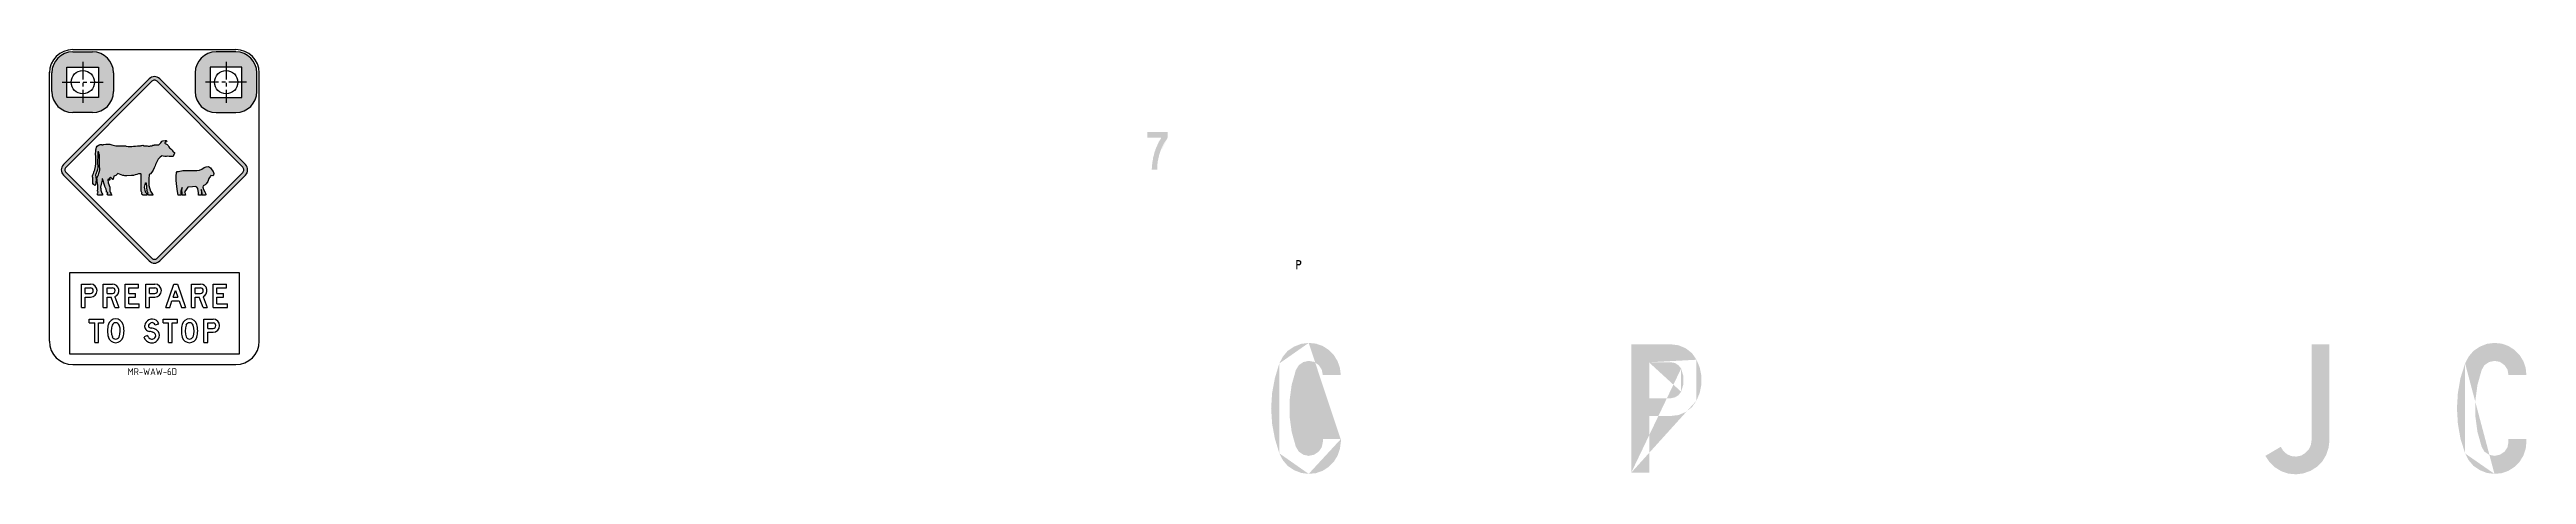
# Model space of a CAD drawing. Extents: x -300 to 1038, y -1303 to 270.
# Drawn here: x -300 to 763, y 88 to 270 of the extents above; entities that cross this region are included whole.
import ezdxf

# ---------------------------------------------------------------- set-up
doc = ezdxf.new("R2010")
doc.units = 0
doc.header["$LTSCALE"] = 6
doc.header["$MEASUREMENT"] = 0
doc.linetypes.add('CENTER', pattern=[2, 1.25, -0.25, 0.25, -0.25])
doc.linetypes.add('CENTERX2', pattern=[101.6, 63.5, -12.7, 12.7, -12.7])
for name, color, linetype in [('CENT25', 1, 'CENTER'), ('GREEN', 84, 'CONTINUOUS'), ('L25', 1, 'CONTINUOUS'), ('L35', 3, 'CONTINUOUS'), ('T25', 1, 'CONTINUOUS'), ('TBLK25', 1, 'CONTINUOUS')]:
    doc.layers.add(name, color=color, linetype=linetype)
doc.styles.add('ISO', font='iso.shx')

msp = doc.modelspace()

# ---------------------------------------------------------------- hatches: boundary and pattern name
at = {"layer": 'GREEN'}
h = msp.add_hatch(color=256, dxfattribs=at)
h.paths.add_polyline_path([(254.5, 101.9), (254.4, 101.9)], flags=16)
edge = h.paths.add_edge_path()
edge.add_line((246.8, 103.1), (254.5, 103.1))
edge.add_line((254.5, 103.1), (254.5, 101.9))
edge.add_line((254.1, 98.9), (254.5, 101.9))
edge.add_line((254.1, 98.9), (253.1, 96))
edge.add_line((253.1, 96), (251.5, 93.4))
edge.add_line((251.5, 93.4), (249.3, 91.2))
edge.add_line((249.3, 91.2), (246.7, 89.5))
edge.add_line((246.7, 89.5), (243.8, 88.5))
edge.add_line((243.8, 88.5), (240.7, 88.2))
edge.add_line((240.7, 88.2), (237.5, 88.6))
edge.add_line((237.5, 88.6), (234.4, 89.8))
edge.add_line((234.4, 89.8), (231.7, 91.6))
edge.add_line((231.7, 91.6), (229.6, 94.1))
edge.add_line((229.6, 94.1), (228.1, 97))
edge.add_line((228.1, 97), (226.2, 103.3))
edge.add_line((226.2, 103.3), (225, 109.7))
edge.add_line((225, 109.7), (224.6, 116.3))
edge.add_line((224.6, 116.3), (225, 122.8))
edge.add_line((225, 122.8), (226.2, 129.2))
edge.add_line((226.2, 129.2), (228.1, 135.5))
edge.add_line((228.1, 135.5), (229.6, 138.4))
edge.add_line((229.6, 138.4), (231.7, 140.9))
edge.add_line((231.7, 140.9), (234.4, 142.7))
edge.add_line((234.4, 142.7), (237.5, 143.9))
edge.add_line((237.5, 143.9), (240.7, 144.3))
edge.add_line((240.7, 144.3), (243.8, 144))
edge.add_line((243.8, 144), (246.7, 143))
edge.add_line((246.7, 143), (249.3, 141.3))
edge.add_line((249.3, 141.3), (251.5, 139.1))
edge.add_line((251.5, 139.1), (253.1, 136.5))
edge.add_line((253.1, 136.5), (254.1, 133.6))
edge.add_line((254.1, 133.6), (254.5, 130.5))
edge.add_line((254.5, 130.5), (246.8, 130.5))
edge.add_line((246.8, 130.5), (246.3, 132.9))
edge.add_line((246.3, 132.9), (245, 134.8))
edge.add_line((245, 134.8), (243, 136.2))
edge.add_line((243, 136.2), (240.7, 136.6))
edge.add_line((240.7, 136.6), (238.4, 136.1))
edge.add_line((238.4, 136.1), (236.5, 134.8))
edge.add_line((236.5, 134.8), (235.2, 132.7))
edge.add_line((235.2, 132.7), (233.4, 126.3))
edge.add_line((233.4, 126.3), (232.5, 119.6))
edge.add_line((232.5, 119.6), (232.5, 112.9))
edge.add_line((232.5, 112.9), (233.4, 106.2))
edge.add_line((233.4, 106.2), (235.2, 99.8))
edge.add_line((235.2, 99.8), (236.5, 97.7))
edge.add_line((236.5, 97.7), (238.4, 96.4))
edge.add_line((238.4, 96.4), (240.7, 95.9))
edge.add_line((240.7, 95.9), (243, 96.4))
edge.add_line((243, 96.4), (245, 97.7))
edge.add_line((245, 97.7), (246.3, 99.6))
edge.add_line((246.3, 99.6), (246.8, 101.9))
edge.add_line((246.8, 101.9), (246.8, 103.1))
edge = h.paths.add_edge_path(flags=16)
edge.add_line((254.5, 103.1), (254.4, 103.1))
edge.add_line((240.7, 144.3), (240.7, 144.3))
edge.add_line((228.1, 135.5), (228.1, 135.5))
edge.add_line((228.1, 97), (228.1, 97))
edge.add_line((240.7, 88.2), (240.7, 88.2))
h = msp.add_hatch(color=256, dxfattribs=at)
h.paths.add_polyline_path([(396.1, 136), (396.1, 136)], flags=16)
edge = h.paths.add_edge_path(flags=17)
edge.add_line((386.8, 120.6), (386.8, 136))
edge.add_line((386.8, 136), (396.1, 136))
edge.add_line((397.9, 135.7), (396.1, 136))
edge.add_line((397.9, 135.7), (399.4, 134.7))
edge.add_line((399.4, 134.7), (400.5, 133.3))
edge.add_line((400.5, 133.3), (401.5, 130))
edge.add_line((401.5, 130), (401.5, 126.6))
edge.add_line((401.5, 126.6), (400.5, 123.4))
edge.add_line((400.5, 123.4), (399.4, 121.9))
edge.add_line((399.4, 121.9), (397.9, 121))
edge.add_line((397.9, 121), (396.1, 120.6))
edge.add_line((396.1, 120.6), (386.8, 120.6))
h.paths.add_polyline_path([(396.1, 143.7), (396.1, 143.7)], flags=16)
edge = h.paths.add_edge_path()
edge.add_line((386.8, 88.7), (379.1, 88.7))
edge.add_line((379.1, 88.7), (379.1, 143.7))
edge.add_line((379.1, 143.7), (396.1, 143.7))
edge.add_line((399.4, 143.3), (396.1, 143.7))
edge.add_line((399.4, 143.3), (402.5, 142))
edge.add_line((402.5, 142), (405.2, 139.9))
edge.add_line((405.2, 139.9), (407.1, 137.1))
edge.add_line((407.1, 137.1), (408.5, 133.8))
edge.add_line((408.5, 133.8), (409.2, 130.2))
edge.add_line((409.2, 130.2), (409.2, 126.5))
edge.add_line((409.2, 126.5), (408.5, 122.9))
edge.add_line((408.5, 122.9), (407.1, 119.6))
edge.add_line((407.1, 119.6), (405.2, 116.8))
edge.add_line((405.2, 116.8), (402.5, 114.7))
edge.add_line((402.5, 114.7), (399.4, 113.4))
edge.add_line((399.4, 113.4), (396.1, 113))
edge.add_line((396.1, 113), (386.8, 113))
edge.add_line((386.8, 113), (386.8, 88.7))
edge = h.paths.add_edge_path()
edge.add_line((386.8, 136), (386.7, 136))
edge.add_line((400.5, 123.4), (400.5, 123.4))
edge.add_line((400.5, 133.3), (400.5, 133.3))
edge.add_line((379.1, 88.7), (379.1, 88.7))
edge.add_line((407.1, 119.6), (407.1, 119.6))
edge.add_line((407.1, 137.1), (407.1, 137.1))
h = msp.add_hatch(color=256, dxfattribs=at)
h.paths.add_polyline_path([(396.1, 136), (396.1, 136)], flags=16)
edge = h.paths.add_edge_path(flags=17)
edge.add_line((386.8, 120.6), (386.8, 136))
edge.add_line((386.8, 136), (396.1, 136))
edge.add_line((397.9, 135.7), (396.1, 136))
edge.add_line((397.9, 135.7), (399.4, 134.7))
edge.add_line((399.4, 134.7), (400.5, 133.3))
edge.add_line((400.5, 133.3), (401.5, 130))
edge.add_line((401.5, 130), (401.5, 126.6))
edge.add_line((401.5, 126.6), (400.5, 123.4))
edge.add_line((400.5, 123.4), (399.4, 121.9))
edge.add_line((399.4, 121.9), (397.9, 121))
edge.add_line((397.9, 121), (396.1, 120.6))
edge.add_line((396.1, 120.6), (386.8, 120.6))
h.paths.add_polyline_path([(396.1, 143.7), (396.1, 143.7)], flags=16)
edge = h.paths.add_edge_path()
edge.add_line((386.8, 88.7), (379.1, 88.7))
edge.add_line((379.1, 88.7), (379.1, 143.7))
edge.add_line((379.1, 143.7), (396.1, 143.7))
edge.add_line((399.4, 143.3), (396.1, 143.7))
edge.add_line((399.4, 143.3), (402.5, 142))
edge.add_line((402.5, 142), (405.2, 139.9))
edge.add_line((405.2, 139.9), (407.1, 137.1))
edge.add_line((407.1, 137.1), (408.5, 133.8))
edge.add_line((408.5, 133.8), (409.2, 130.2))
edge.add_line((409.2, 130.2), (409.2, 126.5))
edge.add_line((409.2, 126.5), (408.5, 122.9))
edge.add_line((408.5, 122.9), (407.1, 119.6))
edge.add_line((407.1, 119.6), (405.2, 116.8))
edge.add_line((405.2, 116.8), (402.5, 114.7))
edge.add_line((402.5, 114.7), (399.4, 113.4))
edge.add_line((399.4, 113.4), (396.1, 113))
edge.add_line((396.1, 113), (386.8, 113))
edge.add_line((386.8, 113), (386.8, 88.7))
edge = h.paths.add_edge_path()
edge.add_line((386.8, 136), (386.7, 136))
edge.add_line((400.5, 123.4), (400.5, 123.4))
edge.add_line((400.5, 133.3), (400.5, 133.3))
edge.add_line((379.1, 88.7), (379.1, 88.7))
edge.add_line((407.1, 119.6), (407.1, 119.6))
edge.add_line((407.1, 137.1), (407.1, 137.1))
h = msp.add_hatch(color=256, dxfattribs=at)
h.paths.add_polyline_path([(671, 102.5), (671, 102.5)], flags=16)
edge = h.paths.add_edge_path()
edge.add_line((671, 143.7), (671, 102.5))
edge.add_line((670.7, 100.5), (671, 102.5))
edge.add_line((670.7, 100.5), (669.8, 98.6))
edge.add_line((669.8, 98.6), (668.3, 97.1))
edge.add_line((668.3, 97.1), (666.5, 96))
edge.add_line((666.5, 96), (664.5, 95.6))
edge.add_line((664.5, 95.6), (662.4, 95.8))
edge.add_line((662.4, 95.8), (660.5, 96.6))
edge.add_line((660.5, 96.6), (658.9, 98))
edge.add_line((658.9, 98), (657.8, 99.8))
edge.add_line((657.8, 99.8), (651.2, 95.9))
edge.add_line((651.2, 95.9), (653, 93.2))
edge.add_line((653, 93.2), (655.3, 91))
edge.add_line((655.3, 91), (658.1, 89.3))
edge.add_line((658.1, 89.3), (661.1, 88.3))
edge.add_line((661.1, 88.3), (664.4, 88))
edge.add_line((664.4, 88), (667.5, 88.4))
edge.add_line((667.5, 88.4), (670.6, 89.5))
edge.add_line((670.6, 89.5), (673.3, 91.2))
edge.add_line((673.3, 91.2), (675.6, 93.5))
edge.add_line((675.6, 93.5), (677.3, 96.3))
edge.add_line((677.3, 96.3), (678.3, 99.3))
edge.add_line((678.3, 99.3), (678.7, 102.5))
edge.add_line((678.7, 102.5), (678.7, 143.7))
edge.add_line((678.7, 143.7), (671, 143.7))
edge = h.paths.add_edge_path(flags=16)
edge.add_line((678.7, 102.5), (678.7, 102.5))
edge.add_line((678.7, 102.5), (678.7, 102.5))
edge = h.paths.add_edge_path(flags=16)
edge.add_line((657.8, 99.8), (657.8, 99.8))
h = msp.add_hatch(color=256, dxfattribs=at)
h.paths.add_polyline_path([(763.2, 101.9), (763.2, 101.9)], flags=16)
edge = h.paths.add_edge_path()
edge.add_line((755.5, 103.1), (763.2, 103.1))
edge.add_line((763.2, 103.1), (763.2, 101.9))
edge.add_line((762.9, 98.9), (763.2, 101.9))
edge.add_line((762.9, 98.9), (761.9, 96))
edge.add_line((761.9, 96), (760.3, 93.4))
edge.add_line((760.3, 93.4), (758.1, 91.2))
edge.add_line((758.1, 91.2), (755.5, 89.5))
edge.add_line((755.5, 89.5), (752.6, 88.5))
edge.add_line((752.6, 88.5), (749.5, 88.2))
edge.add_line((749.5, 88.2), (746.2, 88.6))
edge.add_line((746.2, 88.6), (743.2, 89.8))
edge.add_line((743.2, 89.8), (740.5, 91.6))
edge.add_line((740.5, 91.6), (738.4, 94.1))
edge.add_line((738.4, 94.1), (736.9, 97))
edge.add_line((736.9, 97), (734.9, 103.3))
edge.add_line((734.9, 103.3), (733.8, 109.7))
edge.add_line((733.8, 109.7), (733.4, 116.3))
edge.add_line((733.4, 116.3), (733.8, 122.8))
edge.add_line((733.8, 122.8), (734.9, 129.2))
edge.add_line((734.9, 129.2), (736.9, 135.5))
edge.add_line((736.9, 135.5), (738.4, 138.4))
edge.add_line((738.4, 138.4), (740.5, 140.9))
edge.add_line((740.5, 140.9), (743.2, 142.7))
edge.add_line((743.2, 142.7), (746.2, 143.9))
edge.add_line((746.2, 143.9), (749.5, 144.3))
edge.add_line((749.5, 144.3), (752.6, 144))
edge.add_line((752.6, 144), (755.5, 143))
edge.add_line((755.5, 143), (758.1, 141.3))
edge.add_line((758.1, 141.3), (760.3, 139.1))
edge.add_line((760.3, 139.1), (761.9, 136.5))
edge.add_line((761.9, 136.5), (762.9, 133.6))
edge.add_line((762.9, 133.6), (763.2, 130.5))
edge.add_line((763.2, 130.5), (755.5, 130.5))
edge.add_line((755.5, 130.5), (755.1, 132.9))
edge.add_line((755.1, 132.9), (753.8, 134.8))
edge.add_line((753.8, 134.8), (751.8, 136.2))
edge.add_line((751.8, 136.2), (749.5, 136.6))
edge.add_line((749.5, 136.6), (747.2, 136.1))
edge.add_line((747.2, 136.1), (745.2, 134.8))
edge.add_line((745.2, 134.8), (744, 132.7))
edge.add_line((744, 132.7), (742.2, 126.3))
edge.add_line((742.2, 126.3), (741.3, 119.6))
edge.add_line((741.3, 119.6), (741.3, 112.9))
edge.add_line((741.3, 112.9), (742.2, 106.2))
edge.add_line((742.2, 106.2), (744, 99.8))
edge.add_line((744, 99.8), (745.2, 97.7))
edge.add_line((745.2, 97.7), (747.2, 96.4))
edge.add_line((747.2, 96.4), (749.5, 95.9))
edge.add_line((749.5, 95.9), (751.8, 96.4))
edge.add_line((751.8, 96.4), (753.8, 97.7))
edge.add_line((753.8, 97.7), (755.1, 99.6))
edge.add_line((755.1, 99.6), (755.5, 101.9))
edge.add_line((755.5, 101.9), (755.5, 103.1))
edge = h.paths.add_edge_path(flags=16)
edge.add_line((763.2, 103.1), (763.2, 103.1))
edge.add_line((749.5, 144.3), (749.5, 144.3))
edge.add_line((736.9, 135.5), (736.8, 135.5))
edge.add_line((736.9, 97), (736.8, 97))
edge.add_line((749.5, 88.2), (749.5, 88.2))
at = {"layer": 'L25', "linetype": 'Continuous'}
h = msp.add_hatch(color=256, dxfattribs=at)
h.paths.add_polyline_path([(-278.6, 262.5), (-278.6, 249.5), (-292.1, 249.5), (-292.1, 262.1), (-295.8, 266.4, 0.202459), (-298.6, 260), (-298.6, 255), (-298.6, 255), (-298.6, 254.3), (-298.6, 254.3), (-298.6, 252, 0.414214), (-289.6, 243), (-281.1, 243, 0.414214), (-272.1, 252), (-272.1, 260, 0.414214), (-281.1, 269), (-289.6, 269, 0.195371), (-295.8, 266.4), (-292.1, 262.1), (-292.1, 262.5)])
h.paths.add_polyline_path([(-217.1, 262.5), (-217.1, 262), (-212.2, 265.1, 0.245314), (-219.6, 269), (-228.1, 269, 0.414214), (-237.1, 260), (-237.1, 252, 0.414214), (-228.1, 243), (-219.6, 243, 0.414214), (-210.6, 252), (-210.6, 260, 0.15332), (-212.2, 265.1), (-217.1, 262), (-217.1, 249.5), (-230.6, 249.5), (-230.6, 262.5)])
at = {"layer": 'L25', "ltscale": 1000}
h = msp.add_hatch(color=256, dxfattribs=at)
edge = h.paths.add_edge_path(flags=16)
edge.add_arc((-291.3, 218.5), 1.6, 135, 225)
edge.add_line((-292.5, 217.3), (-255.7, 180.6))
edge.add_arc((-254.6, 181.7), 1.6, 225, 315)
edge.add_line((-253.4, 180.6), (-216.7, 217.3))
edge.add_arc((-217.8, 218.5), 1.6, 315, 405)
edge.add_line((-216.7, 219.6), (-253.4, 256.4))
edge.add_arc((-254.6, 255.2), 1.6, 45, 135)
edge.add_line((-255.7, 256.4), (-292.5, 219.6))
edge = h.paths.add_edge_path()
edge.add_arc((-254.6, 181.7), 3.2, 225, 315)
edge.add_line((-252.3, 179.4), (-215.5, 216.2))
edge.add_arc((-217.8, 218.5), 3.2, 315, 405)
edge.add_line((-215.5, 220.7), (-252.3, 257.5))
edge.add_arc((-254.6, 255.2), 3.2, 45, 135)
edge.add_line((-256.8, 257.5), (-293.6, 220.7))
edge.add_arc((-291.3, 218.5), 3.2, 135, 225)
edge.add_line((-293.6, 216.2), (-256.8, 179.4))
for points in [[(-251.6, 224.3, -0.251968), (-251.4, 224.4, 0.134784), (-248.8, 224.3, 0.143141), (-247.6, 224.2, 0.079529), (-246.7, 224.2), (-246.4, 224.5, 0.092756), (-246.4, 224.6), (-245.9, 225.6, 0.376115), (-246, 225.9), (-246.5, 226.2, 0.10968), (-247.7, 227.6, -0.161317), (-248.4, 228.3, 0.141499), (-249.1, 229.3), (-250, 229.8, -0.591564), (-249.9, 230.3, -0.091611), (-249.5, 230.5, 0.804787), (-249.5, 231, 0.084041), (-249.8, 231, 0.01249), (-249.9, 231), (-250.9, 230.9, 0.285414), (-251.6, 230.4, -0.177775), (-252.1, 229.7), (-252.7, 229.2, -0.064211), (-252.8, 229.2), (-253.1, 229.1, -0.103713), (-253.2, 229.1), (-253.5, 229.1), (-253.8, 229.2), (-254, 229.2), (-254.3, 229.1), (-254.5, 229.1), (-254.6, 229.1), (-254.6, 229.1), (-254.7, 229), (-254.8, 229), (-254.9, 229), (-255, 229), (-255.1, 229), (-255.2, 229), (-255.4, 228.9), (-255.5, 228.9), (-255.6, 228.8), (-255.9, 228.8), (-256.1, 228.7), (-256.3, 228.7), (-256.6, 228.6), (-256.8, 228.6), (-257.2, 228.6), (-257.7, 228.7), (-258.1, 228.7), (-258.6, 228.7), (-258.8, 228.8), (-259.1, 228.8), (-259.2, 228.9), (-259.4, 228.9), (-259.6, 229), (-260, 228.9), (-260.3, 228.9), (-260.5, 228.8), (-261.1, 228.7), (-261.9, 228.7), (-262.7, 228.6), (-263.6, 228.6), (-264.3, 228.5), (-264.7, 228.5), (-265.2, 228.5), (-265.9, 228.5), (-266.7, 228.6), (-267, 228.7), (-268.7, 228.7), (-269.5, 228.8), (-271.1, 228.8), (-272.8, 229.1), (-273.7, 229.4), (-274.5, 229.5), (-275.4, 229.5), (-276.3, 229.3), (-276.6, 229.3), (-276.7, 229.2), (-277, 229.2), (-277.2, 229.2), (-277.3, 229.3), (-277.5, 229.3, 0.161091), (-277.9, 229.3, -0.055883), (-278.1, 229.2, 0.321306), (-279.6, 227.5), (-279.7, 227), (-279.8, 224.7, 0.075687), (-279.7, 224.1, -0.075977), (-279.7, 223.8, -0.074827), (-280.1, 218.6), (-280.1, 218.5), (-280.2, 218.5, -0.025144), (-281, 216.3, 0.077077), (-281.1, 215.4, 0.002891), (-281, 214.7, -0.043617), (-281, 212.5, 0.358784), (-280.8, 212.3), (-280.7, 212.3, -0.308087), (-280.5, 212.1), (-280.4, 212, 0.798333), (-279.9, 212), (-279.6, 214.3), (-279.8, 216.3), (-279.7, 216.6), (-279.3, 217.7), (-279, 218.6), (-278.9, 219.4), (-279, 221.9), (-279, 222.8), (-278.9, 223.6), (-278.9, 224.5), (-278.9, 226), (-278.9, 226), (-278.9, 226.1), (-278.8, 226.1), (-278.8, 226.2), (-278.8, 226.2), (-278.7, 226.2), (-278.7, 226.1), (-278.6, 226.1), (-278.6, 226.1), (-278.4, 225.7), (-278.3, 225.2), (-278.2, 224.7), (-278.1, 223.9), (-278.1, 223.3), (-278.2, 222.9), (-278.1, 220.2), (-278, 218.7), (-278, 218.5), (-278.7, 216), (-278.8, 215.8), (-279, 215.5), (-279.1, 215.2), (-279.2, 215.1), (-279.2, 215, 0.154934), (-279.3, 214.6), (-279.3, 214.5), (-279.2, 214.4), (-279.2, 214.1), (-279.1, 213.6), (-279.1, 213.2), (-279, 212.7), (-278.9, 211.8), (-278.9, 210.1), (-278.9, 209.8), (-279, 209.7), (-279, 209.5), (-279, 209.3), (-278.8, 209.2), (-278.7, 208.9), (-278.8, 208.7), (-278.9, 208.5), (-278.9, 208.4), (-279, 208.3), (-279.1, 208.1), (-279, 207.9), (-278.9, 207.8), (-278.9, 207.7), (-278.8, 207.6), (-278.7, 207.6), (-277.2, 207.6), (-276.8, 207.6), (-276.8, 207.8), (-276.8, 207.9), (-276.8, 208), (-276.8, 208.1), (-277.1, 208.4), (-277.4, 209.3), (-277.5, 209.8), (-277.6, 210.4), (-277.6, 210.6), (-277.7, 210.8), (-277.7, 211), (-277.7, 211.1), (-277.3, 212.9), (-277.1, 213.4), (-277, 213.8), (-277, 214.6), (-276.9, 214.7), (-276.9, 214.7), (-276.8, 214.6), (-275.9, 211.5), (-275.9, 211.3), (-275.3, 210.2), (-275.2, 209.4), (-275.2, 209.2), (-275.1, 208.9), (-274.5, 208.8), (-274.5, 208.7), (-274.5, 208.5), (-274.8, 208.2), (-274.8, 208), (-274.7, 207.8), (-274.6, 207.7), (-274.5, 207.6), (-272.9, 207.6), (-273.1, 208.2), (-273.5, 208.9), (-273.7, 209.3), (-273.7, 210.9), (-273.7, 211), (-274.4, 212.9), (-274.5, 214.3, -0.662322), (-274.3, 214.4, -0.120492), (-274.2, 214.3), (-274.1, 214.2, 0.872894), (-273.7, 214.3), (-273.8, 214.8, -0.052318), (-273.8, 214.9, -0.628809), (-273.2, 215.1), (-272.6, 214.4, 0.572327), (-272.2, 214.5), (-272, 215.7), (-271.1, 216.1), (-270.3, 216.9), (-268.1, 216.1, 0.106547), (-266.4, 215.9), (-264.5, 216.1, -0.054273), (-264.3, 216.1), (-263.6, 216, 0.136635), (-263.5, 216, -0.085671), (-260.7, 216.8), (-260.4, 216.8), (-260.3, 216.6), (-260.3, 216.6), (-260.2, 213.5), (-260.2, 211.8), (-260.2, 209.6), (-260.2, 209.5), (-260.2, 209.4), (-260.2, 209.3), (-259.8, 208.4), (-259.9, 208.4), (-259.9, 208.2), (-260, 208.2), (-259.9, 208), (-259.9, 208), (-259.7, 207.8), (-259.6, 207.8), (-259.5, 207.6), (-257.8, 207.6), (-257.9, 208.4), (-258.5, 209), (-259, 211), (-258.6, 212.7), (-258.4, 212.9), (-258.2, 212.8), (-258.1, 212.8), (-258, 212.7), (-257.7, 209.5), (-257.8, 209.5), (-257.8, 209.3), (-257.7, 209.3), (-257.3, 208.5), (-257.3, 208.4), (-257.4, 208.3), (-257.4, 208.1), (-257.4, 208), (-257.3, 207.9), (-257.2, 207.8), (-257, 207.6), (-255.2, 207.6), (-255.2, 207.8), (-255.7, 208.5), (-256.2, 209.3), (-256.9, 211.8), (-256.9, 214.3), (-256.9, 214.4), (-256.8, 216.5, -0.26076), (-256.8, 216.5, 0.205461), (-256.3, 216.7, 0.112189), (-254.3, 220.2, -0.153084)], [(-244.2, 217.8), (-242.4, 218.2), (-240.6, 218.2), (-238.3, 218.2), (-236.4, 218.2), (-235.2, 218.3), (-234.2, 218.8), (-233.2, 219.5), (-232.4, 219.8), (-231.3, 219.9), (-230.5, 219.3), (-229.9, 218.4), (-229.3, 217.7), (-229.1, 216.9), (-229.2, 216.2), (-229.5, 215.9), (-230.3, 216), (-230.5, 215.8), (-231.2, 214.7), (-231.6, 213.5), (-232.4, 212.4), (-232.8, 212.1), (-233.6, 211.6), (-233.8, 211), (-233.5, 210.1), (-233, 209.1), (-232.7, 208.4), (-232.5, 207.7), (-232.8, 207.6), (-234.1, 207.6), (-234.1, 208.4), (-234.2, 209.3), (-234.4, 209.8), (-234.5, 210.1), (-234.3, 208.6), (-234.3, 207.6), (-235.6, 207.6), (-235.7, 208.6), (-236, 210.5), (-236.4, 211), (-236.9, 211.3), (-238.3, 211.2), (-240.2, 211), (-241.1, 209.8), (-241.6, 209.1), (-241.5, 208.7), (-241.2, 207.6), (-242.6, 207.6), (-242.7, 208.6), (-242.8, 209.7), (-242.7, 210.4), (-242.6, 210.9), (-242.9, 210.2), (-243.3, 209.3), (-243.3, 208.5), (-243.1, 208.1), (-243.1, 207.6), (-244.4, 207.6), (-244.7, 209.2), (-245, 211.3), (-245.2, 213.9), (-245.3, 215.7), (-245.1, 217.3), (-244.8, 217.7)]]:
    msp.add_hatch(color=1, dxfattribs=at).paths.add_polyline_path(points)
at = {"layer": 'TBLK25', "linetype": 'CENTERX2'}
h = msp.add_hatch(color=256, dxfattribs=at)
h.paths.add_polyline_path([(175.7, 218.6), (175.7, 218.6)], flags=16)
edge = h.paths.add_edge_path()
edge.add_line((175.7, 219), (175.7, 218.6))
edge.add_line((173.4, 218.6), (175.7, 218.6))
edge.add_line((173.4, 218.6), (173.4, 219.1))
edge.add_line((173.4, 219.1), (173.5, 219.6))
edge.add_line((173.5, 219.6), (173.5, 220.1))
edge.add_line((173.5, 220.1), (173.5, 220.6))
edge.add_line((173.5, 220.6), (173.6, 221))
edge.add_line((173.6, 221), (173.6, 221.5))
edge.add_line((173.6, 221.5), (173.7, 222))
edge.add_line((173.7, 222), (173.8, 222.5))
edge.add_line((173.8, 222.5), (173.9, 223))
edge.add_line((173.9, 223), (173.9, 223.5))
edge.add_line((173.9, 223.5), (174, 224))
edge.add_line((174, 224), (174.2, 224.5))
edge.add_line((174.2, 224.5), (174.3, 224.9))
edge.add_line((174.3, 224.9), (174.4, 225.4))
edge.add_line((174.4, 225.4), (174.5, 225.9))
edge.add_line((174.5, 225.9), (174.7, 226.4))
edge.add_line((174.7, 226.4), (174.9, 226.8))
edge.add_line((174.9, 226.8), (175, 227.3))
edge.add_line((175, 227.3), (175.2, 227.8))
edge.add_line((175.2, 227.8), (175.4, 228.2))
edge.add_line((175.4, 228.2), (175.6, 228.7))
edge.add_line((175.6, 228.7), (175.8, 229.1))
edge.add_line((175.8, 229.1), (176, 229.6))
edge.add_line((176, 229.6), (176.2, 230))
edge.add_line((176.2, 230), (176.4, 230.5))
edge.add_line((176.4, 230.5), (176.7, 230.9))
edge.add_line((176.7, 230.9), (176.9, 231.3))
edge.add_line((176.9, 231.3), (177.2, 231.7))
edge.add_line((177.2, 231.7), (177.4, 232.2))
edge.add_line((177.4, 232.2), (171.4, 232.2))
edge.add_line((171.4, 232.2), (171.4, 234.6))
edge.add_line((171.4, 234.6), (180.2, 234.6))
edge.add_line((180.2, 234.6), (180.2, 232.2))
edge.add_line((180.2, 232.2), (179.9, 231.8))
edge.add_line((179.9, 231.8), (179.6, 231.4))
edge.add_line((179.6, 231.4), (179.4, 231))
edge.add_line((179.4, 231), (179.1, 230.6))
edge.add_line((179.1, 230.6), (178.9, 230.2))
edge.add_line((178.9, 230.2), (178.6, 229.8))
edge.add_line((178.6, 229.8), (178.4, 229.4))
edge.add_line((178.4, 229.4), (178.2, 229))
edge.add_line((178.2, 229), (178, 228.6))
edge.add_line((178, 228.6), (177.8, 228.1))
edge.add_line((177.8, 228.1), (177.6, 227.7))
edge.add_line((177.6, 227.7), (177.4, 227.3))
edge.add_line((177.4, 227.3), (177.2, 226.8))
edge.add_line((177.2, 226.8), (177.1, 226.4))
edge.add_line((177.1, 226.4), (176.9, 225.9))
edge.add_line((176.9, 225.9), (176.8, 225.5))
edge.add_line((176.8, 225.5), (176.6, 225.1))
edge.add_line((176.6, 225.1), (176.5, 224.6))
edge.add_line((176.5, 224.6), (176.4, 224.1))
edge.add_line((176.4, 224.1), (176.3, 223.7))
edge.add_line((176.3, 223.7), (176.2, 223.2))
edge.add_line((176.2, 223.2), (176.1, 222.8))
edge.add_line((176.1, 222.8), (176, 222.3))
edge.add_line((176, 222.3), (175.9, 221.8))
edge.add_line((175.9, 221.8), (175.9, 221.4))
edge.add_line((175.9, 221.4), (175.8, 220.9))
edge.add_line((175.8, 220.9), (175.8, 220.4))
edge.add_line((175.8, 220.4), (175.7, 220))
edge.add_line((175.7, 220), (175.7, 219.5))
edge.add_line((175.7, 219.5), (175.7, 219))
edge = h.paths.add_edge_path(flags=16)
edge.add_line((180.2, 232.2), (180.1, 232.2))
edge.add_line((173.4, 218.6), (173.4, 218.6))
h = msp.add_hatch(color=256, dxfattribs=at)
h.paths.add_polyline_path([(236.6, 179.2), (236.6, 179.2)], flags=0)
edge = h.paths.add_edge_path(flags=16)
edge.add_line((235.9, 178.1), (235.9, 179.2))
edge.add_line((235.9, 179.2), (236.6, 179.2))
edge.add_line((236.9, 179), (236.6, 179.2))
edge.add_line((236.9, 179), (237, 178.7))
edge.add_line((237, 178.7), (236.9, 178.3))
edge.add_line((236.9, 178.3), (236.6, 178.1))
edge.add_line((236.6, 178.1), (235.9, 178.1))
h.paths.add_polyline_path([(236.6, 179.8), (236.6, 179.8)], flags=16)
edge = h.paths.add_edge_path()
edge.add_line((235.9, 175.8), (235.4, 175.8))
edge.add_line((235.4, 175.8), (235.4, 179.8))
edge.add_line((235.4, 179.8), (236.6, 179.8))
edge.add_line((236.9, 179.7), (236.6, 179.8))
edge.add_line((236.9, 179.7), (237.2, 179.6))
edge.add_line((237.2, 179.6), (237.4, 179.4))
edge.add_line((237.4, 179.4), (237.6, 178.9))
edge.add_line((237.6, 178.9), (237.6, 178.5))
edge.add_line((237.6, 178.5), (237.4, 178))
edge.add_line((237.4, 178), (237.2, 177.8))
edge.add_line((237.2, 177.8), (236.9, 177.6))
edge.add_line((236.9, 177.6), (236.6, 177.5))
edge.add_line((236.6, 177.5), (235.9, 177.5))
edge.add_line((235.9, 177.5), (235.9, 175.8))

# ---------------------------------------------------------------- linework, layer by layer
at = {"layer": 'CENT25'}
for p, q in [((-294.1, 256), (-276.6, 256)), ((-285.3, 264.7), (-285.3, 247.2)), ((-215.1, 256), (-232.6, 256)), ((-223.8, 264.7), (-223.8, 247.2))]:
    msp.add_line(p, q, dxfattribs=at)
at = {"layer": 'L35'}
for p, q in [((-289.6, 270), (-219.6, 270)), ((-289.6, 269), (-281.1, 269)), ((-219.6, 269), (-228.1, 269)), ((-299.6, 145), (-299.6, 260.3)), ((-298.6, 252), (-298.6, 260)), ((-292.1, 249.5), (-292.1, 262.5)), ((-292.1, 262.5), (-278.6, 262.5)), ((-278.6, 262.5), (-278.6, 249.5)), ((-272.1, 260), (-272.1, 252)), ((-237.1, 260), (-237.1, 252)), ((-230.6, 262.5), (-230.6, 249.5)), ((-217.1, 262.5), (-230.6, 262.5)), ((-217.1, 249.5), (-217.1, 262.5)), ((-210.6, 252), (-210.6, 260)), ((-209.6, 145), (-209.6, 260.3)), ((-298.6, 254.3), (-298.6, 255)), ((-278.6, 249.5), (-292.1, 249.5)), ((-230.6, 249.5), (-217.1, 249.5)), ((-210.6, 251.2), (-210.6, 251.9)), ((-281.1, 243), (-289.6, 243)), ((-228.1, 243), (-219.6, 243)), ((-290.9, 174.5), (-218.2, 174.5)), ((-290.9, 139.5), (-290.9, 174.5)), ((-218.2, 174.5), (-218.2, 139.5)), ((-285.9, 159.5), (-285.9, 169.5)), ((-285.9, 169.5), (-282, 169.5)), ((-285.9, 159.5), (-284.3, 159.5)), ((-284.3, 165.5), (-284.3, 167.9)), ((-284.3, 167.9), (-282, 167.9)), ((-284.3, 165.5), (-282, 165.5)), ((-284.3, 163.9), (-282, 163.9)), ((-284.3, 159.5), (-284.3, 163.9)), ((-276.5, 169.5), (-272.6, 169.5)), ((-276.5, 159.5), (-276.5, 169.5)), ((-276.5, 159.5), (-274.9, 159.5)), ((-274.9, 165.5), (-274.9, 167.9)), ((-274.9, 167.9), (-272.6, 167.9)), ((-274.9, 165.5), (-272.6, 165.5)), ((-274.9, 159.5), (-274.9, 163.9)), ((-274.9, 163.9), (-273.1, 163.9)), ((-271.5, 159.5), (-273.1, 163.9)), ((-271.5, 164.1), (-269.8, 159.5)), ((-271.5, 159.5), (-269.8, 159.5)), ((-267.1, 159.5), (-267.1, 169.5)), ((-267.1, 169.5), (-261.4, 169.5)), ((-267.1, 159.5), (-261.1, 159.5)), ((-265.6, 165.5), (-265.6, 167.9)), ((-265.6, 167.9), (-261.4, 167.9)), ((-265.6, 165.5), (-262.7, 165.5)), ((-265.6, 161.1), (-265.6, 163.9)), ((-265.6, 163.9), (-262.7, 163.9)), ((-265.6, 161.1), (-261.1, 161.1)), ((-262.7, 163.9), (-262.7, 165.5)), ((-261.4, 167.9), (-261.4, 169.5)), ((-261.1, 159.5), (-261.1, 161.1)), ((-258.3, 169.5), (-254.4, 169.5)), ((-258.3, 159.5), (-258.3, 169.5)), ((-258.3, 159.5), (-256.7, 159.5)), ((-256.7, 167.9), (-254.4, 167.9)), ((-256.7, 165.5), (-256.7, 167.9)), ((-256.7, 165.5), (-254.4, 165.5)), ((-256.7, 159.5), (-256.7, 163.9)), ((-256.7, 163.9), (-254.4, 163.9)), ((-249.7, 159.5), (-246.3, 169.5)), ((-249.7, 159.5), (-248, 159.5)), ((-248, 159.5), (-247.1, 162.3)), ((-247.1, 162.3), (-244, 162.3)), ((-246.5, 163.9), (-245.5, 166.8)), ((-246.5, 163.9), (-244.5, 163.9)), ((-246.3, 169.5), (-244.7, 169.5)), ((-245.5, 166.8), (-245.5, 166.8)), ((-245.5, 166.8), (-244.5, 163.9)), ((-244.7, 169.5), (-241.3, 159.5)), ((-244, 162.3), (-243, 159.5)), ((-243, 159.5), (-241.3, 159.5)), ((-238.7, 159.5), (-238.7, 169.5)), ((-238.7, 169.5), (-234.8, 169.5)), ((-238.7, 159.5), (-237.1, 159.5)), ((-237.1, 167.9), (-234.8, 167.9)), ((-237.1, 165.5), (-237.1, 167.9)), ((-237.1, 165.5), (-234.8, 165.5)), ((-237.1, 163.9), (-235.3, 163.9)), ((-237.1, 159.5), (-237.1, 163.9)), ((-233.7, 159.5), (-235.3, 163.9)), ((-233.7, 164.1), (-232, 159.5)), ((-233.7, 159.5), (-232, 159.5)), ((-229.3, 169.5), (-223.6, 169.5)), ((-229.3, 159.5), (-229.3, 169.5)), ((-229.3, 159.5), (-223.2, 159.5)), ((-227.8, 167.9), (-223.6, 167.9)), ((-227.8, 165.5), (-227.8, 167.9)), ((-227.8, 165.5), (-224.9, 165.5)), ((-227.8, 163.9), (-224.9, 163.9)), ((-227.8, 161.1), (-227.8, 163.9)), ((-227.8, 161.1), (-223.2, 161.1)), ((-224.9, 163.9), (-224.9, 165.5)), ((-223.6, 167.9), (-223.6, 169.5)), ((-223.2, 159.5), (-223.2, 161.1)), ((-282.5, 152.9), (-282.5, 154.5)), ((-282.5, 154.5), (-276.3, 154.5)), ((-282.5, 152.9), (-280.2, 152.9)), ((-280.2, 144.5), (-280.2, 152.9)), ((-278.6, 152.9), (-276.3, 152.9)), ((-278.6, 144.5), (-278.6, 152.9)), ((-276.3, 152.9), (-276.3, 154.5)), ((-254.2, 152), (-252.7, 152.5)), ((-250.8, 154.5), (-244.6, 154.5)), ((-250.8, 152.9), (-250.8, 154.5)), ((-250.8, 152.9), (-248.5, 152.9)), ((-248.5, 144.5), (-248.5, 152.9)), ((-246.9, 144.5), (-246.9, 152.9)), ((-246.9, 152.9), (-244.6, 152.9)), ((-244.6, 152.9), (-244.6, 154.5)), ((-233.3, 154.5), (-229.4, 154.5)), ((-233.3, 144.5), (-233.3, 154.5)), ((-231.7, 152.9), (-229.4, 152.9)), ((-231.7, 150.5), (-231.7, 152.9)), ((-231.7, 150.5), (-229.4, 150.5)), ((-231.7, 144.5), (-231.7, 148.9)), ((-231.7, 148.9), (-229.4, 148.9)), ((-218.2, 139.5), (-290.9, 139.5)), ((-280.2, 144.5), (-278.6, 144.5)), ((-257.5, 147.5), (-259, 146.9)), ((-248.5, 144.5), (-246.9, 144.5)), ((-233.3, 144.5), (-231.7, 144.5)), ((-289.6, 135), (-219.6, 135))]:
    msp.add_line(p, q, dxfattribs=at)
at = {"layer": 'L35', "color": 1}
msp.add_lwpolyline([(-279.7, 224.1, -0.077305), (-279.8, 224.7), (-279.7, 227), (-279.6, 227.5, -0.328594), (-278, 229.2, 0.047354), (-277.9, 229.3, -0.161091), (-277.5, 229.3), (-277.3, 229.3), (-277.2, 229.2), (-277, 229.2), (-276.7, 229.2), (-276.6, 229.3), (-276.3, 229.3), (-275.4, 229.5), (-274.5, 229.5), (-273.7, 229.4), (-272.8, 229.1), (-271.1, 228.8), (-269.5, 228.8), (-268.7, 228.7), (-267, 228.7), (-266.7, 228.6), (-265.9, 228.5), (-265.2, 228.5), (-264.7, 228.5), (-264.3, 228.5), (-263.6, 228.6), (-262.7, 228.6), (-261.9, 228.7), (-261.1, 228.7), (-260.5, 228.8), (-260.3, 228.9), (-260, 228.9), (-259.6, 229), (-259.4, 228.9), (-259.2, 228.9), (-259.1, 228.8), (-258.8, 228.8), (-258.6, 228.7), (-258.1, 228.7), (-257.7, 228.7), (-257.2, 228.6), (-256.8, 228.6), (-256.6, 228.6), (-256.3, 228.7), (-256.1, 228.7), (-255.9, 228.8), (-255.6, 228.8), (-255.5, 228.9), (-255.4, 228.9), (-255.2, 229), (-255.1, 229), (-255, 229), (-254.9, 229), (-254.8, 229), (-254.7, 229), (-254.6, 229.1), (-254.6, 229.1), (-254.5, 229.1), (-254.3, 229.1), (-254, 229.2), (-253.8, 229.2), (-253.5, 229.1), (-253.2, 229.1, 0.103713), (-253.1, 229.1), (-252.8, 229.2, 0.064211), (-252.7, 229.2), (-252.1, 229.7, 0.177775), (-251.6, 230.4, -0.285414), (-250.9, 230.9), (-249.9, 231, -0.01249), (-249.8, 231, -0.082834), (-249.5, 231, -0.854172), (-249.5, 230.4, 0.086322), (-249.9, 230.3, 0.591564), (-250, 229.8), (-249.1, 229.3, -0.141499), (-248.4, 228.3, 0.161317), (-247.7, 227.6, -0.10968), (-246.5, 226.2), (-246, 225.9, -0.414639), (-245.9, 225.6), (-246.4, 224.6, -0.092756), (-246.4, 224.5), (-246.7, 224.2, -0.079529), (-247.6, 224.2, -0.143141), (-248.8, 224.3, -0.134784), (-251.4, 224.4, 0.251968), (-251.6, 224.3, 0.153084), (-254.3, 220.2, -0.112189), (-256.3, 216.7, -0.214131), (-256.8, 216.5, 0.19845), (-256.8, 216.5), (-256.9, 214.4), (-256.9, 214.3), (-256.9, 211.8), (-256.2, 209.3), (-255.7, 208.5), (-255.2, 207.8), (-255.2, 207.6), (-257, 207.6), (-257.2, 207.8), (-257.3, 207.9), (-257.4, 208), (-257.4, 208.1), (-257.4, 208.3), (-257.3, 208.4), (-257.3, 208.5), (-257.7, 209.3), (-257.8, 209.3), (-257.8, 209.5), (-257.7, 209.5), (-258, 212.7), (-258.1, 212.8), (-258.2, 212.8), (-258.4, 212.9), (-258.6, 212.7), (-259, 211), (-258.5, 209), (-257.9, 208.4), (-257.8, 207.6), (-259.5, 207.6), (-259.6, 207.8), (-259.7, 207.8), (-259.9, 208), (-259.9, 208), (-260, 208.2), (-259.9, 208.2), (-259.9, 208.4), (-259.8, 208.4), (-260.2, 209.3), (-260.2, 209.4), (-260.2, 209.5), (-260.2, 209.6), (-260.2, 211.8), (-260.2, 213.5), (-260.3, 216.6), (-260.3, 216.6), (-260.4, 216.8), (-260.7, 216.8, 0.085671), (-263.5, 216, -0.136635), (-263.6, 216), (-264.3, 216.1, 0.054273), (-264.5, 216.1), (-266.4, 215.9, -0.106547), (-268.1, 216.1), (-270.3, 216.9), (-271.1, 216.1), (-272, 215.7), (-272.2, 214.5, -0.586538), (-272.6, 214.4), (-273.2, 215.1, 0.602283), (-273.8, 214.9, 0.052318), (-273.8, 214.8), (-273.7, 214.3, -0.872894), (-274.1, 214.2), (-274.2, 214.3, 0.120492), (-274.3, 214.4, 0.662322), (-274.5, 214.3), (-274.4, 212.9), (-273.7, 211), (-273.7, 210.9), (-273.7, 209.3), (-273.5, 208.9), (-273.1, 208.2), (-272.9, 207.6), (-274.5, 207.6), (-274.6, 207.7), (-274.7, 207.8), (-274.8, 208), (-274.8, 208.2), (-274.5, 208.5), (-274.5, 208.7), (-274.5, 208.8), (-275.1, 208.9), (-275.2, 209.2), (-275.2, 209.4), (-275.3, 210.2), (-275.9, 211.3), (-275.9, 211.5), (-276.8, 214.6), (-276.9, 214.7), (-276.9, 214.7), (-277, 214.6), (-277, 213.8), (-277.1, 213.4), (-277.3, 212.9), (-277.7, 211.1), (-277.7, 211), (-277.7, 210.8), (-277.6, 210.6), (-277.6, 210.4), (-277.5, 209.8), (-277.4, 209.3), (-277.1, 208.4), (-276.8, 208.1), (-276.8, 208), (-276.8, 207.9), (-276.8, 207.8), (-276.8, 207.6), (-277.2, 207.6), (-278.7, 207.6), (-278.8, 207.6), (-278.9, 207.7), (-278.9, 207.8), (-279, 207.9), (-279.1, 208.1), (-279, 208.3), (-278.9, 208.4), (-278.9, 208.5), (-278.8, 208.7), (-278.7, 208.9), (-278.8, 209.2), (-279, 209.3), (-279, 209.5), (-279, 209.7), (-278.9, 209.8), (-278.9, 210.1), (-278.9, 211.8), (-279, 212.7), (-279.1, 213.2), (-279.1, 213.6), (-279.2, 214.1), (-279.2, 214.4), (-279.3, 214.5), (-279.3, 214.6, -0.154934), (-279.2, 215), (-279.2, 215.1), (-279.1, 215.2), (-279, 215.5), (-278.8, 215.8), (-278.7, 216), (-278, 218.5), (-278, 218.7), (-278.1, 220.2), (-278.2, 222.9), (-278.1, 223.3), (-278.1, 223.9), (-278.2, 224.7), (-278.3, 225.2), (-278.4, 225.7), (-278.6, 226.1), (-278.6, 226.1), (-278.7, 226.1), (-278.7, 226.1), (-278.7, 226.2), (-278.8, 226.2), (-278.8, 226.2), (-278.8, 226.2), (-278.8, 226.1), (-278.9, 226.1), (-278.9, 226.1), (-278.9, 226), (-278.9, 226), (-278.9, 224.5), (-278.9, 223.6), (-279, 222.8), (-279, 221.9), (-278.9, 219.4), (-279, 218.6), (-279.3, 217.7), (-279.7, 216.6), (-279.8, 216.3), (-279.6, 214.3), (-279.9, 212, -0.807582), (-280.4, 212), (-280.5, 212.1, 0.308087), (-280.7, 212.3), (-280.8, 212.3, -0.358784), (-281, 212.5, 0.043617), (-281, 214.7, -0.002891), (-281.1, 215.4, -0.077077), (-281, 216.3, 0.025144), (-280.2, 218.5), (-280.1, 218.5), (-280.1, 218.6, 0.074827), (-279.7, 223.8, 0.075977), (-279.7, 224.1)], format="xyb", dxfattribs=at)
msp.add_lwpolyline([(-244.2, 217.8), (-242.4, 218.2), (-240.6, 218.2), (-238.3, 218.2), (-236.4, 218.2), (-235.2, 218.3), (-234.2, 218.8), (-233.2, 219.5), (-232.4, 219.8), (-231.3, 219.9), (-230.5, 219.3), (-229.9, 218.4), (-229.3, 217.7), (-229.1, 216.9), (-229.2, 216.2), (-229.5, 215.9), (-230.3, 216), (-230.5, 215.8), (-231.2, 214.7), (-231.6, 213.5), (-232.4, 212.4), (-232.8, 212.1), (-233.6, 211.6), (-233.8, 211), (-233.5, 210.1), (-233, 209.1), (-232.7, 208.4), (-232.5, 207.7), (-232.8, 207.6), (-234.1, 207.6), (-234.1, 208.4), (-234.2, 209.3), (-234.4, 209.8), (-234.5, 210.1), (-234.3, 208.6), (-234.3, 207.6), (-235.6, 207.6), (-235.7, 208.6), (-236, 210.5), (-236.4, 211), (-236.9, 211.3), (-238.3, 211.2), (-240.2, 211), (-241.1, 209.8), (-241.6, 209.1), (-241.5, 208.7), (-241.2, 207.6), (-242.6, 207.6), (-242.7, 208.6), (-242.8, 209.7), (-242.7, 210.4), (-242.6, 210.9), (-242.9, 210.2), (-243.3, 209.3), (-243.3, 208.5), (-243.1, 208.1), (-243.1, 207.6), (-244.4, 207.6), (-244.7, 209.2), (-245, 211.3), (-245.2, 213.9), (-245.3, 215.7), (-245.1, 217.3), (-244.8, 217.7)], close=True, dxfattribs=at)
at = {"layer": 'L35'}
for centre in [(-285.3, 256), (-223.8, 256)]:
    msp.add_circle(centre, 5, dxfattribs=at)
for centre, radius, start, end in [((-289.6, 260), 10, 90, 180), ((-289.6, 260), 9, 90, 180), ((-281.1, 260), 9, 0, 90), ((-228.1, 260), 9, 90, 180), ((-219.6, 260), 10, 360, 90), ((-219.6, 260), 9, 0, 90), ((-289.6, 252), 9, 180, 270), ((-281.1, 252), 9, 270, 360), ((-228.1, 252), 9, 180, 270), ((-219.6, 252), 9, 270, 0), ((-282, 166.7), 2.8, 270, 90), ((-282, 166.7), 1.2, 270, 90), ((-272.6, 166.7), 2.8, 292.9613, 90), ((-272.6, 166.7), 1.2, 270, 90), ((-254.4, 166.7), 2.8, 270, 90), ((-254.4, 166.7), 1.2, 270, 90), ((-234.8, 166.7), 2.8, 292.9613, 90), ((-234.8, 166.7), 1.2, 270, 90), ((-264.1, 149.5), 10.6, 164.9986, 195.0713), ((-271.2, 151.3), 3.3, 16.9285, 163.2045), ((-265.3, 149.5), 7.78, 161.4667, 199.9118), ((-271.2, 151.3), 1.66, 23.0995, 156.6184), ((-277, 149.5), 7.77, 339.9586, 18.471), ((-278.1, 149.5), 10.5, 344.8006, 15.1749), ((-255.6, 151.4), 3.14, 56.4836, 172.904), ((-256.5, 151.5), 2.32, 172.695, 264.512), ((-256.3, 151.6), 0.854, 154.2696, 240.5697), ((-255.5, 151.2), 1.73, 106.1289, 153.2979), ((-255.8, 152.4), 1.75, 239.9199, 263.97), ((-343.3, -208.5), 368.1, 76.1263, 76.3862), ((-255.6, 151.6), 1.39, 15.9079, 107.6885), ((-256.7, 144.4), 6.31, 64.6944, 84.2012), ((-255.5, 147.4), 1.47, 286.5144, 72.0083), ((-255.5, 147.5), 3.05, 303.0493, 60.097), ((-255.7, 151.5), 3.13, 17.3846, 54.0855), ((-232.4, 149.5), 10.6, 164.9986, 195.0713), ((-239.5, 151.3), 3.3, 16.9285, 163.2045), ((-233.6, 149.5), 7.78, 161.4667, 199.9118), ((-239.5, 151.3), 1.66, 23.0995, 156.6184), ((-245.3, 149.5), 7.77, 339.9586, 18.471), ((-246.5, 149.5), 10.5, 344.8006, 15.1749), ((-229.4, 151.7), 2.8, 270, 90), ((-229.4, 151.7), 1.2, 270, 90), ((-289.6, 145), 10, 180, 270), ((-271.2, 147.7), 3.3, 196.7131, 343.2869), ((-271.2, 147.6), 1.66, 208.4021, 331.2575), ((-255.7, 147.9), 3.53, 197.0311, 261.9783), ((-255.6, 147.9), 1.95, 192.9912, 286.4599), ((-255.6, 147.7), 3.37, 261.1577, 302.8847), ((-239.5, 147.7), 3.3, 196.7131, 343.2869), ((-239.5, 147.6), 1.66, 208.4021, 331.2575), ((-219.6, 145), 10, 270, 0)]:
    msp.add_arc(centre, radius, start, end, dxfattribs=at)
at = {"layer": 'T25', "flags": 128}
msp.add_lwpolyline([(-256.8, 179.4, 0.414214), (-252.3, 179.4), (-215.5, 216.2, 0.414214), (-215.5, 220.7), (-252.3, 257.5, 0.414214), (-256.8, 257.5), (-293.6, 220.7, 0.414214), (-293.6, 216.2)], format="xyb", close=True, dxfattribs=at)
at = {"layer": 'T25'}
msp.add_lwpolyline([(-292.5, 219.6, 0.414214), (-292.5, 217.3), (-255.7, 180.6, 0.414214), (-253.4, 180.6), (-216.7, 217.3, 0.414214), (-216.7, 219.6), (-253.4, 256.4, 0.414214), (-255.7, 256.4)], format="xyb", close=True, dxfattribs=at)

# ---------------------------------------------------------------- texts
at = {"layer": 'T25', "color": 3, "style": 'ISO'}
msp.add_text('MR-WAW-6D', height=3, dxfattribs=at).set_placement((-266.1, 130.5))

doc.saveas('drawing.dxf')
